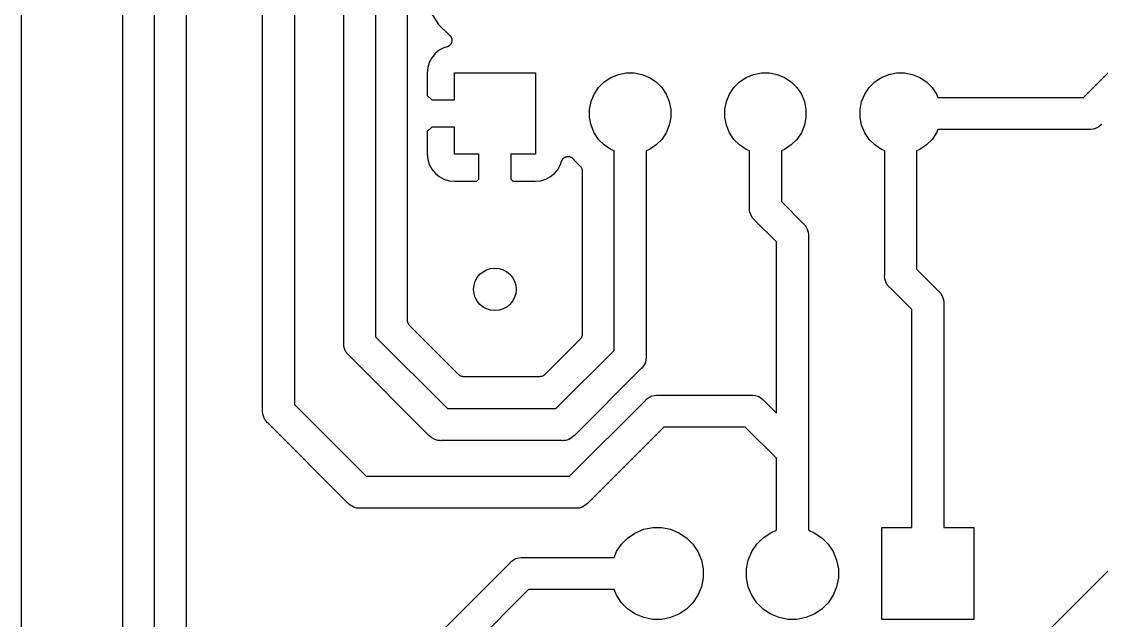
# Model space of a CAD drawing. Extents: x 102.4 to 160.8, y -97.5 to -19.5.
# Drawn here: x 102.36 to 122.64, y -62.86 to -51.62 of the extents above; entities that cross this region are included whole.
import ezdxf

# ---------------------------------------------------------------- set-up
doc = ezdxf.new("R2010")
doc.units = 0
doc.layers.add('BLACK', color=7, linetype='CONTINUOUS')

msp = doc.modelspace()

# ---------------------------------------------------------------- linework, layer by layer
at = {"layer": 'BLACK', "linetype": 'CONTINUOUS'}
for p, q in [((102.362, -97.409), (102.362, -19.939)), ((104.856, -70.0893), (104.856, -28.9707)), ((104.256, -29.0065), (104.256, -70.0536)), ((105.456, -29.0803), (105.456, -69.9797)), ((106.888, -58.9133), (106.888, -42.9407)), ((107.488, -43.0503), (107.488, -58.8037)), ((108.412, -57.6433), (108.412, -44.0954)), ((109.012, -44.2049), (109.012, -57.5337)), ((109.612, -57.2326), (109.612, -48.0882)), ((110.045, -51.4451), (110.194, -51.6682)), ((110.194, -51.6682), (110.384, -51.8579)), ((110.384, -51.8579), (110.388, -51.861)), ((110.388, -51.861), (110.39, -51.862)), ((110.39, -51.862), (110.394, -51.8659)), ((110.394, -51.8659), (110.399, -51.8692)), ((110.399, -51.8692), (110.404, -51.8739)), ((110.404, -51.8739), (110.409, -51.878)), ((110.409, -51.878), (110.413, -51.8827)), ((110.413, -51.8827), (110.417, -51.8869)), ((110.417, -51.8869), (110.42, -51.8923)), ((110.42, -51.8923), (110.424, -51.8974)), ((110.424, -51.8974), (110.427, -51.9027)), ((110.427, -51.9027), (110.43, -51.9077)), ((110.43, -51.9077), (110.433, -51.9136)), ((110.433, -51.9136), (110.436, -51.9194)), ((110.295, -52.1064), (110.206, -52.1536)), ((110.355, -52.0882), (110.295, -52.1064)), ((110.36, -52.0859), (110.355, -52.0882)), ((110.366, -52.0842), (110.36, -52.0859)), ((110.372, -52.0812), (110.366, -52.0842)), ((110.378, -52.0787), (110.372, -52.0812)), ((110.383, -52.0754), (110.378, -52.0787)), ((110.388, -52.0726), (110.383, -52.0754)), ((110.393, -52.0685), (110.388, -52.0726)), ((110.398, -52.065), (110.393, -52.0685)), ((110.402, -52.0607), (110.398, -52.065)), ((110.407, -52.057), (110.402, -52.0607)), ((110.411, -52.052), (110.407, -52.057)), ((110.416, -52.0475), (110.411, -52.052)), ((110.419, -52.0425), (110.416, -52.0475)), ((110.423, -52.0379), (110.419, -52.0425)), ((110.426, -52.0323), (110.423, -52.0379)), ((110.43, -52.0269), (110.426, -52.0323)), ((110.432, -52.0214), (110.43, -52.0269)), ((110.435, -52.0162), (110.432, -52.0214)), ((110.437, -52.01), (110.435, -52.0162)), ((110.436, -51.9194), (110.437, -51.9251)), ((110.437, -51.9251), (110.44, -51.9306)), ((110.439, -52.004), (110.437, -52.01)), ((110.44, -51.9982), (110.439, -52.004)), ((110.44, -51.9306), (110.441, -51.937)), ((110.442, -51.9925), (110.44, -51.9982)), ((110.441, -51.937), (110.443, -51.9432)), ((110.443, -51.9861), (110.442, -51.9925)), ((110.443, -51.9432), (110.443, -51.9491)), ((110.443, -51.9491), (110.444, -51.955)), ((110.444, -51.9797), (110.443, -51.9861)), ((110.444, -51.955), (110.444, -51.9614)), ((110.444, -51.9614), (110.445, -51.9679)), ((110.445, -51.9679), (110.444, -51.9738)), ((110.444, -51.9738), (110.444, -51.9797)), ((110.066, -52.2944), (110.018, -52.3827)), ((110.129, -52.2171), (110.066, -52.2944)), ((110.206, -52.1536), (110.129, -52.2171)), ((122.304, -53.04), (123.144, -52.1997)), ((109.989, -52.4784), (109.979, -52.5838)), ((110.018, -52.3827), (109.989, -52.4784)), ((109.979, -52.5838), (109.982, -53.0013)), ((110.49, -53.086), (110.49, -52.578)), ((110.49, -52.578), (112.014, -52.578)), ((112.014, -52.578), (112.014, -54.102)), ((113.306, -52.7481), (113.431, -52.6647)), ((113.431, -52.6647), (113.57, -52.6073)), ((113.57, -52.6073), (113.717, -52.578)), ((113.717, -52.578), (113.867, -52.578)), ((113.867, -52.578), (114.014, -52.6073)), ((114.014, -52.6073), (114.153, -52.6647)), ((114.153, -52.6647), (114.278, -52.7481)), ((115.846, -52.7481), (115.971, -52.6647)), ((115.971, -52.6647), (116.11, -52.6073)), ((116.11, -52.6073), (116.257, -52.578)), ((116.257, -52.578), (116.407, -52.578)), ((116.407, -52.578), (116.554, -52.6073)), ((116.554, -52.6073), (116.693, -52.6647)), ((116.693, -52.6647), (116.818, -52.7481)), ((118.386, -52.7481), (118.511, -52.6647)), ((118.511, -52.6647), (118.65, -52.6073)), ((118.65, -52.6073), (118.797, -52.578)), ((118.797, -52.578), (118.947, -52.578)), ((118.947, -52.578), (119.094, -52.6073)), ((119.094, -52.6073), (119.233, -52.6647)), ((119.233, -52.6647), (119.358, -52.7481)), ((113.117, -52.9791), (113.2, -52.8543)), ((113.2, -52.8543), (113.306, -52.7481)), ((114.278, -52.7481), (114.384, -52.8543)), ((114.384, -52.8543), (114.467, -52.9791)), ((115.657, -52.9791), (115.74, -52.8543)), ((115.74, -52.8543), (115.846, -52.7481)), ((116.818, -52.7481), (116.924, -52.8543)), ((116.924, -52.8543), (117.007, -52.9791)), ((118.197, -52.9791), (118.28, -52.8543)), ((118.28, -52.8543), (118.386, -52.7481)), ((119.358, -52.7481), (119.464, -52.8543)), ((119.464, -52.8543), (119.547, -52.9791)), ((109.982, -53.0013), (110.066, -53.086)), ((110.066, -53.086), (110.49, -53.086)), ((113.03, -53.2649), (113.059, -53.1177)), ((113.059, -53.1177), (113.117, -52.9791)), ((114.467, -52.9791), (114.525, -53.1177)), ((114.525, -53.1177), (114.554, -53.2649)), ((115.57, -53.2649), (115.599, -53.1177)), ((115.599, -53.1177), (115.657, -52.9791)), ((117.007, -52.9791), (117.065, -53.1177)), ((117.065, -53.1177), (117.094, -53.2649)), ((118.11, -53.2649), (118.139, -53.1177)), ((118.139, -53.1177), (118.197, -52.9791)), ((119.547, -52.9791), (119.573, -53.04)), ((119.573, -53.04), (122.304, -53.04)), ((113.03, -53.4151), (113.03, -53.2649)), ((114.554, -53.2649), (114.554, -53.4151)), ((115.57, -53.4151), (115.57, -53.2649)), ((117.094, -53.2649), (117.094, -53.4151)), ((118.11, -53.4151), (118.11, -53.2649)), ((113.059, -53.5623), (113.03, -53.4151)), ((114.554, -53.4151), (114.525, -53.5623)), ((115.599, -53.5623), (115.57, -53.4151)), ((117.094, -53.4151), (117.065, -53.5623)), ((118.139, -53.5623), (118.11, -53.4151)), ((109.982, -53.6787), (109.979, -54.0962)), ((110.066, -53.594), (109.982, -53.6787)), ((110.49, -53.594), (110.066, -53.594)), ((110.49, -54.102), (110.49, -53.594)), ((113.117, -53.7009), (113.059, -53.5623)), ((113.2, -53.8257), (113.117, -53.7009)), ((114.467, -53.7009), (114.384, -53.8257)), ((114.525, -53.5623), (114.467, -53.7009)), ((115.657, -53.7009), (115.599, -53.5623)), ((115.74, -53.8257), (115.657, -53.7009)), ((117.007, -53.7009), (116.924, -53.8257)), ((117.065, -53.5623), (117.007, -53.7009)), ((118.197, -53.7009), (118.139, -53.5623)), ((118.28, -53.8257), (118.197, -53.7009)), ((119.547, -53.7009), (119.464, -53.8257)), ((119.573, -53.64), (119.547, -53.7009)), ((122.413, -53.64), (119.573, -53.64)), ((122.428, -53.6414), (122.413, -53.64)), ((122.443, -53.64), (122.428, -53.6414)), ((122.487, -53.6357), (122.443, -53.64)), ((122.443, -53.64), (122.443, -53.64)), ((122.543, -53.6185), (122.487, -53.6357)), ((122.595, -53.5906), (122.543, -53.6185)), ((122.641, -53.5532), (122.595, -53.5906)), ((122.651, -53.5417), (122.641, -53.5532)), ((113.306, -53.9319), (113.2, -53.8257)), ((113.431, -54.0153), (113.306, -53.9319)), ((114.278, -53.9319), (114.153, -54.0153)), ((114.384, -53.8257), (114.278, -53.9319)), ((115.846, -53.9319), (115.74, -53.8257)), ((115.971, -54.0153), (115.846, -53.9319)), ((116.818, -53.9319), (116.693, -54.0153)), ((116.924, -53.8257), (116.818, -53.9319)), ((118.386, -53.9319), (118.28, -53.8257)), ((118.511, -54.0153), (118.386, -53.9319)), ((119.358, -53.9319), (119.233, -54.0153)), ((119.464, -53.8257), (119.358, -53.9319)), ((109.979, -54.0962), (109.989, -54.2016)), ((110.952, -54.102), (110.49, -54.102)), ((110.952, -54.5716), (110.952, -54.102)), ((112.014, -54.102), (111.552, -54.102)), ((111.552, -54.102), (111.552, -54.5716)), ((112.601, -54.1494), (112.608, -54.1488)), ((112.608, -54.1488), (112.614, -54.1476)), ((112.614, -54.1476), (112.62, -54.1477)), ((112.62, -54.1477), (112.626, -54.1471)), ((112.626, -54.1471), (112.632, -54.1478)), ((112.632, -54.1478), (112.639, -54.1478)), ((112.639, -54.1478), (112.645, -54.149)), ((113.492, -54.0405), (113.431, -54.0153)), ((113.492, -57.7877), (113.492, -54.0405)), ((114.153, -54.0153), (114.092, -54.0405)), ((114.092, -54.0405), (114.092, -57.8973)), ((116.032, -54.0405), (115.971, -54.0153)), ((116.032, -55.1033), (116.032, -54.0405)), ((116.693, -54.0153), (116.632, -54.0405)), ((116.632, -54.0405), (116.632, -54.9937)), ((118.572, -54.0405), (118.511, -54.0153)), ((118.572, -56.3733), (118.572, -54.0405)), ((119.233, -54.0153), (119.172, -54.0405)), ((119.172, -54.0405), (119.172, -56.2637)), ((109.989, -54.2016), (110.018, -54.2973)), ((110.018, -54.2973), (110.066, -54.3856)), ((112.438, -54.3856), (112.486, -54.2973)), ((112.486, -54.2973), (112.504, -54.2373)), ((112.504, -54.2356), (112.507, -54.2301)), ((112.504, -54.2373), (112.504, -54.2356)), ((112.507, -54.2301), (112.508, -54.2244)), ((112.508, -54.2244), (112.512, -54.2187)), ((112.512, -54.2187), (112.514, -54.2128)), ((112.514, -54.2128), (112.518, -54.2079)), ((112.518, -54.2079), (112.52, -54.2027)), ((112.52, -54.2027), (112.525, -54.1977)), ((112.525, -54.1977), (112.528, -54.1924)), ((112.528, -54.1924), (112.532, -54.1882)), ((112.532, -54.1882), (112.536, -54.1836)), ((112.536, -54.1836), (112.541, -54.1796)), ((112.541, -54.1796), (112.546, -54.175)), ((112.546, -54.175), (112.551, -54.1718)), ((112.551, -54.1718), (112.556, -54.168)), ((112.556, -54.168), (112.561, -54.165)), ((112.561, -54.165), (112.567, -54.1615)), ((112.567, -54.1615), (112.572, -54.1593)), ((112.572, -54.1593), (112.577, -54.1565)), ((112.577, -54.1565), (112.584, -54.1547)), ((112.584, -54.1547), (112.59, -54.1522)), ((112.59, -54.1522), (112.596, -54.1511)), ((112.596, -54.1511), (112.601, -54.1494)), ((112.645, -54.149), (112.651, -54.1497)), ((112.651, -54.1497), (112.657, -54.1516)), ((112.657, -54.1516), (112.663, -54.1529)), ((112.663, -54.1529), (112.669, -54.1552)), ((112.669, -54.1552), (112.674, -54.1569)), ((112.674, -54.1569), (112.68, -54.16)), ((112.68, -54.16), (112.686, -54.1625)), ((112.686, -54.1625), (112.691, -54.1658)), ((112.691, -54.1658), (112.696, -54.1687)), ((112.696, -54.1687), (112.701, -54.1728)), ((112.701, -54.1728), (112.706, -54.1764)), ((112.706, -54.1764), (112.711, -54.1806)), ((112.711, -54.1806), (112.715, -54.1844)), ((112.715, -54.1844), (112.719, -54.1894)), ((112.719, -54.1894), (112.724, -54.194)), ((112.724, -54.194), (112.727, -54.199)), ((112.727, -54.199), (112.731, -54.2036)), ((112.731, -54.2036), (112.734, -54.2082)), ((112.734, -54.2082), (112.855, -54.329)), ((112.855, -54.329), (112.855, -54.3293)), ((112.855, -54.3293), (112.855, -54.3293)), ((112.855, -54.3293), (112.855, -54.3293)), ((112.855, -54.3293), (112.856, -54.3302)), ((112.856, -54.3302), (112.863, -54.3394)), ((112.863, -54.3394), (112.871, -54.3485)), ((112.871, -54.3485), (112.871, -54.3491)), ((112.871, -54.3491), (112.872, -54.3496)), ((112.872, -54.3496), (112.877, -54.36)), ((110.066, -54.3856), (110.129, -54.4629)), ((110.129, -54.4629), (110.206, -54.5264)), ((110.206, -54.5264), (110.295, -54.5736)), ((112.209, -54.5736), (112.298, -54.5264)), ((112.298, -54.5264), (112.375, -54.4629)), ((112.375, -54.4629), (112.438, -54.3856)), ((112.877, -54.36), (112.882, -54.3704)), ((112.882, -54.3704), (112.883, -54.371)), ((112.883, -54.371), (112.883, -54.3716)), ((112.883, -54.3716), (112.886, -54.3829)), ((112.886, -54.3829), (112.89, -54.3941)), ((112.89, -54.3941), (112.89, -54.3948)), ((112.89, -54.3948), (112.89, -54.3954)), ((112.89, -54.3954), (112.891, -54.4071)), ((112.891, -54.4071), (112.892, -54.4188)), ((112.892, -54.4188), (112.892, -57.4866)), ((110.295, -54.5736), (110.39, -54.6026)), ((110.39, -54.6026), (110.496, -54.613)), ((110.496, -54.613), (110.913, -54.6103)), ((110.913, -54.6103), (110.952, -54.5716)), ((111.552, -54.5716), (111.591, -54.6103)), ((111.591, -54.6103), (112.008, -54.613)), ((112.008, -54.613), (112.114, -54.6026)), ((112.114, -54.6026), (112.209, -54.5736)), ((116.031, -55.118), (116.032, -55.1033)), ((116.036, -55.1768), (116.031, -55.118)), ((116.632, -54.9937), (117.042, -55.4035)), ((116.053, -55.2334), (116.036, -55.1768)), ((116.081, -55.2855), (116.053, -55.2334)), ((116.096, -55.3037), (116.081, -55.2855)), ((116.119, -55.3312), (116.096, -55.3037)), ((116.13, -55.3405), (116.119, -55.3312)), ((116.54, -55.7503), (116.13, -55.3405)), ((117.042, -55.4035), (117.053, -55.4128)), ((117.053, -55.4128), (117.063, -55.4243)), ((117.063, -55.4243), (117.091, -55.4585)), ((117.091, -55.4585), (117.098, -55.472)), ((117.098, -55.472), (117.119, -55.5106)), ((117.119, -55.5106), (117.136, -55.5672)), ((117.136, -55.5672), (117.14, -55.6113)), ((116.54, -58.9657), (116.54, -55.7503)), ((117.14, -55.6113), (117.14, -55.6113)), ((117.14, -55.6113), (117.141, -55.626)), ((117.141, -55.626), (117.14, -55.6407)), ((117.14, -55.6407), (117.14, -59.6753)), ((118.571, -56.388), (118.572, -56.3733)), ((119.172, -56.2637), (119.582, -56.6735)), ((118.576, -56.4468), (118.571, -56.388)), ((118.593, -56.5034), (118.576, -56.4468)), ((118.621, -56.5555), (118.593, -56.5034)), ((118.647, -56.5865), (118.621, -56.5555)), ((118.659, -56.6012), (118.647, -56.5865)), ((118.67, -56.6105), (118.659, -56.6012)), ((119.08, -57.0203), (118.67, -56.6105)), ((119.582, -56.6735), (119.593, -56.6828)), ((119.593, -56.6828), (119.603, -56.6943)), ((119.603, -56.6943), (119.631, -56.7285)), ((119.631, -56.7285), (119.646, -56.7564)), ((119.646, -56.7564), (119.659, -56.7806)), ((119.659, -56.7806), (119.676, -56.8372)), ((119.676, -56.8372), (119.68, -56.8813)), ((119.68, -56.8813), (119.68, -56.8813)), ((119.68, -56.8813), (119.681, -56.896)), ((119.681, -56.896), (119.68, -56.9107)), ((119.68, -56.9107), (119.68, -61.1124)), ((119.08, -61.1124), (119.08, -57.0203)), ((109.613, -57.2443), (109.612, -57.2326)), ((109.614, -57.256), (109.613, -57.2443)), ((109.614, -57.2566), (109.614, -57.256)), ((109.614, -57.2573), (109.614, -57.2566)), ((109.618, -57.2685), (109.614, -57.2573)), ((109.621, -57.2798), (109.618, -57.2685)), ((109.621, -57.2804), (109.621, -57.2798)), ((109.622, -57.281), (109.621, -57.2804)), ((109.627, -57.2914), (109.622, -57.281)), ((109.632, -57.3018), (109.627, -57.2914)), ((109.633, -57.3023), (109.632, -57.3018)), ((109.633, -57.3029), (109.633, -57.3023)), ((109.641, -57.312), (109.633, -57.3029)), ((109.648, -57.3211), (109.641, -57.312)), ((109.649, -57.3221), (109.648, -57.3211)), ((109.649, -57.3224), (109.649, -57.3221)), ((109.649, -57.3221), (109.649, -57.3221)), ((109.649, -57.3221), (109.649, -57.3221)), ((110.572, -58.2448), (109.649, -57.3224)), ((109.012, -57.5337), (110.36, -58.882)), ((112.855, -57.5764), (112.186, -58.2448)), ((112.862, -57.5673), (112.855, -57.5764)), ((112.87, -57.5584), (112.862, -57.5673)), ((112.871, -57.5573), (112.87, -57.5578)), ((112.87, -57.5578), (112.87, -57.5584)), ((112.876, -57.5469), (112.871, -57.5573)), ((112.882, -57.5366), (112.876, -57.5469)), ((112.886, -57.5243), (112.882, -57.5354)), ((112.882, -57.5354), (112.882, -57.536)), ((112.882, -57.536), (112.882, -57.5366)), ((112.889, -57.513), (112.886, -57.5243)), ((112.891, -57.5001), (112.889, -57.5117)), ((112.889, -57.5117), (112.889, -57.5123)), ((112.889, -57.5123), (112.889, -57.513)), ((112.892, -57.4884), (112.891, -57.5001)), ((112.892, -57.4866), (112.892, -57.487)), ((112.892, -57.487), (112.892, -57.487)), ((112.892, -57.487), (112.892, -57.4871)), ((112.892, -57.4871), (112.892, -57.4884)), ((108.411, -57.658), (108.412, -57.6433)), ((108.416, -57.7168), (108.411, -57.658)), ((108.433, -57.7734), (108.416, -57.7168)), ((108.461, -57.8255), (108.433, -57.7734)), ((112.398, -58.882), (113.492, -57.7877)), ((108.484, -57.8532), (108.461, -57.8255)), ((108.499, -57.8712), (108.484, -57.8532)), ((108.51, -57.8805), (108.499, -57.8712)), ((110.013, -59.3837), (108.51, -57.8805)), ((114.088, -57.9708), (114.071, -58.0274)), ((114.092, -57.9267), (114.088, -57.9708)), ((114.092, -57.8973), (114.093, -57.912)), ((114.093, -57.912), (114.092, -57.9267)), ((114.092, -57.9267), (114.092, -57.9267)), ((113.994, -58.1345), (112.745, -59.3837)), ((114.005, -58.1252), (113.994, -58.1345)), ((114.02, -58.1074), (114.005, -58.1252)), ((114.043, -58.0795), (114.02, -58.1074)), ((114.061, -58.0449), (114.043, -58.0795)), ((114.071, -58.0274), (114.061, -58.0449)), ((110.581, -58.2522), (110.572, -58.2448)), ((110.59, -58.2598), (110.581, -58.2522)), ((110.59, -58.2601), (110.59, -58.2598)), ((110.591, -58.2605), (110.59, -58.2601)), ((110.601, -58.2661), (110.591, -58.2605)), ((110.611, -58.2717), (110.601, -58.2661)), ((110.612, -58.2719), (110.611, -58.2717)), ((110.613, -58.2722), (110.612, -58.2719)), ((110.624, -58.2757), (110.613, -58.2722)), ((110.635, -58.2792), (110.624, -58.2757)), ((110.636, -58.2793), (110.635, -58.2792)), ((110.636, -58.2795), (110.636, -58.2793)), ((110.648, -58.2807), (110.636, -58.2795)), ((110.66, -58.282), (110.648, -58.2807)), ((110.661, -58.282), (110.66, -58.282)), ((112.097, -58.282), (110.661, -58.282)), ((110.661, -58.282), (110.661, -58.282)), ((110.661, -58.282), (110.661, -58.282)), ((110.661, -58.282), (110.661, -58.282)), ((112.108, -58.2809), (112.097, -58.282)), ((112.12, -58.2798), (112.108, -58.2809)), ((112.121, -58.2796), (112.12, -58.2798)), ((112.132, -58.2762), (112.121, -58.2796)), ((112.121, -58.2796), (112.121, -58.2796)), ((112.144, -58.2729), (112.132, -58.2762)), ((112.145, -58.2724), (112.144, -58.2726)), ((112.144, -58.2726), (112.144, -58.2729)), ((112.155, -58.2669), (112.145, -58.2724)), ((112.166, -58.2615), (112.155, -58.2669)), ((112.167, -58.2608), (112.166, -58.2611)), ((112.166, -58.2611), (112.166, -58.2615)), ((112.176, -58.2534), (112.167, -58.2608)), ((112.185, -58.246), (112.176, -58.2534)), ((112.186, -58.2451), (112.185, -58.246)), ((112.186, -58.2448), (112.186, -58.2451)), ((112.186, -58.2451), (112.186, -58.2451)), ((112.186, -58.2451), (112.186, -58.2451)), ((107.488, -58.8037), (108.836, -60.152)), ((112.652, -60.152), (114.077, -58.7263)), ((114.077, -58.7263), (114.087, -58.7148)), ((114.087, -58.7148), (114.101, -58.7034)), ((114.101, -58.7034), (114.133, -58.6774)), ((114.133, -58.6774), (114.165, -58.66)), ((114.165, -58.66), (114.185, -58.6495)), ((114.185, -58.6495), (114.241, -58.6323)), ((114.241, -58.6323), (114.285, -58.628)), ((114.285, -58.628), (114.3, -58.6265)), ((114.285, -58.628), (114.285, -58.628)), ((114.3, -58.6265), (114.315, -58.628)), ((114.315, -58.628), (116.063, -58.628)), ((116.063, -58.628), (116.078, -58.6265)), ((116.078, -58.6265), (116.093, -58.628)), ((116.093, -58.628), (116.093, -58.628)), ((116.093, -58.628), (116.137, -58.6323)), ((116.137, -58.6323), (116.193, -58.6495)), ((116.193, -58.6495), (116.245, -58.6774)), ((116.245, -58.6774), (116.291, -58.7148)), ((116.291, -58.7148), (116.301, -58.7263)), ((116.301, -58.7263), (116.54, -58.9657)), ((106.887, -58.928), (106.888, -58.9133)), ((106.892, -58.9868), (106.887, -58.928)), ((106.909, -59.0434), (106.892, -58.9868)), ((110.36, -58.882), (112.398, -58.882)), ((106.937, -59.0955), (106.909, -59.0434)), ((106.96, -59.1232), (106.937, -59.0955)), ((106.975, -59.1412), (106.96, -59.1232)), ((106.986, -59.1505), (106.975, -59.1412)), ((108.489, -60.6537), (106.986, -59.1505)), ((110.023, -59.3952), (110.013, -59.3837)), ((110.034, -59.4045), (110.023, -59.3952)), ((110.069, -59.4326), (110.034, -59.4045)), ((112.735, -59.3952), (112.689, -59.4326)), ((112.745, -59.3837), (112.735, -59.3952)), ((114.424, -59.228), (112.999, -60.6537)), ((115.954, -59.228), (114.424, -59.228)), ((116.54, -59.8143), (115.954, -59.228)), ((110.081, -59.4394), (110.069, -59.4326)), ((110.121, -59.4605), (110.081, -59.4394)), ((110.177, -59.4777), (110.121, -59.4605)), ((110.221, -59.482), (110.177, -59.4777)), ((110.236, -59.4834), (110.221, -59.482)), ((110.221, -59.482), (110.221, -59.482)), ((110.251, -59.482), (110.236, -59.4834)), ((112.507, -59.482), (110.251, -59.482)), ((112.522, -59.4834), (112.507, -59.482)), ((112.537, -59.482), (112.522, -59.4834)), ((112.581, -59.4777), (112.537, -59.482)), ((112.537, -59.482), (112.537, -59.482)), ((112.637, -59.4605), (112.581, -59.4777)), ((112.689, -59.4326), (112.637, -59.4605)), ((116.54, -61.1655), (116.54, -59.8143)), ((117.14, -59.6753), (117.141, -59.69)), ((117.141, -59.69), (117.14, -59.7047)), ((117.14, -59.7047), (117.14, -61.1655)), ((120.477, -64.216), (124.668, -60.025)), ((108.836, -60.152), (112.652, -60.152)), ((108.499, -60.6652), (108.489, -60.6537)), ((108.51, -60.6745), (108.499, -60.6652)), ((108.545, -60.7026), (108.51, -60.6745)), ((108.568, -60.715), (108.545, -60.7026)), ((108.597, -60.7305), (108.568, -60.715)), ((108.653, -60.7477), (108.597, -60.7305)), ((108.697, -60.752), (108.653, -60.7477)), ((108.712, -60.7534), (108.697, -60.752)), ((108.697, -60.752), (108.697, -60.752)), ((108.727, -60.752), (108.712, -60.7534)), ((112.761, -60.752), (108.727, -60.752)), ((112.776, -60.7534), (112.761, -60.752)), ((112.791, -60.752), (112.776, -60.7534)), ((112.835, -60.7477), (112.791, -60.752)), ((112.791, -60.752), (112.791, -60.752)), ((112.891, -60.7305), (112.835, -60.7477)), ((112.943, -60.7026), (112.891, -60.7305)), ((112.989, -60.6652), (112.943, -60.7026)), ((112.999, -60.6537), (112.989, -60.6652)), ((113.749, -61.3052), (113.891, -61.2107)), ((113.891, -61.2107), (114.048, -61.1456)), ((114.048, -61.1456), (114.215, -61.1124)), ((114.215, -61.1124), (114.385, -61.1124)), ((114.385, -61.1124), (114.552, -61.1456)), ((114.552, -61.1456), (114.709, -61.2107)), ((114.709, -61.2107), (114.851, -61.3052)), ((116.289, -61.3052), (116.431, -61.2107)), ((116.431, -61.2107), (116.54, -61.1655)), ((117.14, -61.1655), (117.249, -61.2107)), ((117.249, -61.2107), (117.391, -61.3052)), ((118.516, -62.8396), (118.516, -61.1124)), ((118.516, -61.1124), (119.08, -61.1124)), ((119.68, -61.1124), (120.244, -61.1124)), ((120.244, -61.1124), (120.244, -62.8396)), ((113.535, -61.5669), (113.629, -61.4255)), ((113.629, -61.4255), (113.749, -61.3052)), ((114.851, -61.3052), (114.971, -61.4255)), ((114.971, -61.4255), (115.065, -61.5669)), ((116.075, -61.5669), (116.169, -61.4255)), ((116.169, -61.4255), (116.289, -61.3052)), ((117.391, -61.3052), (117.511, -61.4255)), ((117.511, -61.4255), (117.605, -61.5669)), ((113.49, -61.676), (113.535, -61.5669)), ((115.065, -61.5669), (115.13, -61.7241)), ((116.01, -61.7241), (116.075, -61.5669)), ((117.605, -61.5669), (117.67, -61.7241)), ((109.606, -63.7054), (111.537, -61.7743)), ((111.537, -61.7743), (111.547, -61.7628)), ((111.547, -61.7628), (111.558, -61.7535)), ((111.558, -61.7535), (111.593, -61.7254)), ((111.593, -61.7254), (111.62, -61.7105)), ((111.62, -61.7105), (111.645, -61.6975)), ((111.645, -61.6975), (111.701, -61.6803)), ((111.701, -61.6803), (111.745, -61.676)), ((111.745, -61.676), (111.76, -61.6745)), ((111.745, -61.676), (111.745, -61.676)), ((111.76, -61.6745), (111.775, -61.676)), ((111.775, -61.676), (113.49, -61.676)), ((115.13, -61.7241), (115.164, -61.8909)), ((115.976, -61.8909), (116.01, -61.7241)), ((117.67, -61.7241), (117.704, -61.8909)), ((115.164, -61.8909), (115.164, -62.0611)), ((115.976, -62.0611), (115.976, -61.8909)), ((117.704, -61.8909), (117.704, -62.0611)), ((115.13, -62.2279), (115.065, -62.3851)), ((115.164, -62.0611), (115.13, -62.2279)), ((116.01, -62.2279), (115.976, -62.0611)), ((116.075, -62.3851), (116.01, -62.2279)), ((117.67, -62.2279), (117.605, -62.3851)), ((117.704, -62.0611), (117.67, -62.2279)), ((111.884, -62.276), (110.108, -64.0523)), ((113.49, -62.276), (111.884, -62.276)), ((113.535, -62.3851), (113.49, -62.276)), ((113.629, -62.5265), (113.535, -62.3851)), ((115.065, -62.3851), (114.971, -62.5265)), ((116.169, -62.5265), (116.075, -62.3851)), ((117.605, -62.3851), (117.511, -62.5265)), ((113.749, -62.6468), (113.629, -62.5265)), ((113.891, -62.7413), (113.749, -62.6468)), ((114.851, -62.6468), (114.709, -62.7413)), ((114.971, -62.5265), (114.851, -62.6468)), ((116.289, -62.6468), (116.169, -62.5265)), ((116.431, -62.7413), (116.289, -62.6468)), ((117.391, -62.6468), (117.249, -62.7413)), ((117.511, -62.5265), (117.391, -62.6468)), ((114.048, -62.8064), (113.891, -62.7413)), ((114.215, -62.8396), (114.048, -62.8064)), ((114.385, -62.8396), (114.215, -62.8396)), ((114.552, -62.8064), (114.385, -62.8396)), ((114.709, -62.7413), (114.552, -62.8064)), ((116.588, -62.8064), (116.431, -62.7413)), ((116.755, -62.8396), (116.588, -62.8064)), ((116.925, -62.8396), (116.755, -62.8396)), ((117.092, -62.8064), (116.925, -62.8396)), ((117.249, -62.7413), (117.092, -62.8064)), ((120.244, -62.8396), (118.516, -62.8396))]:
    msp.add_line(p, q, dxfattribs=at)
at = {"layer": 'BLACK'}
msp.add_circle((111.252, -56.642), 0.4, dxfattribs=at)

doc.saveas('drawing.dxf')
